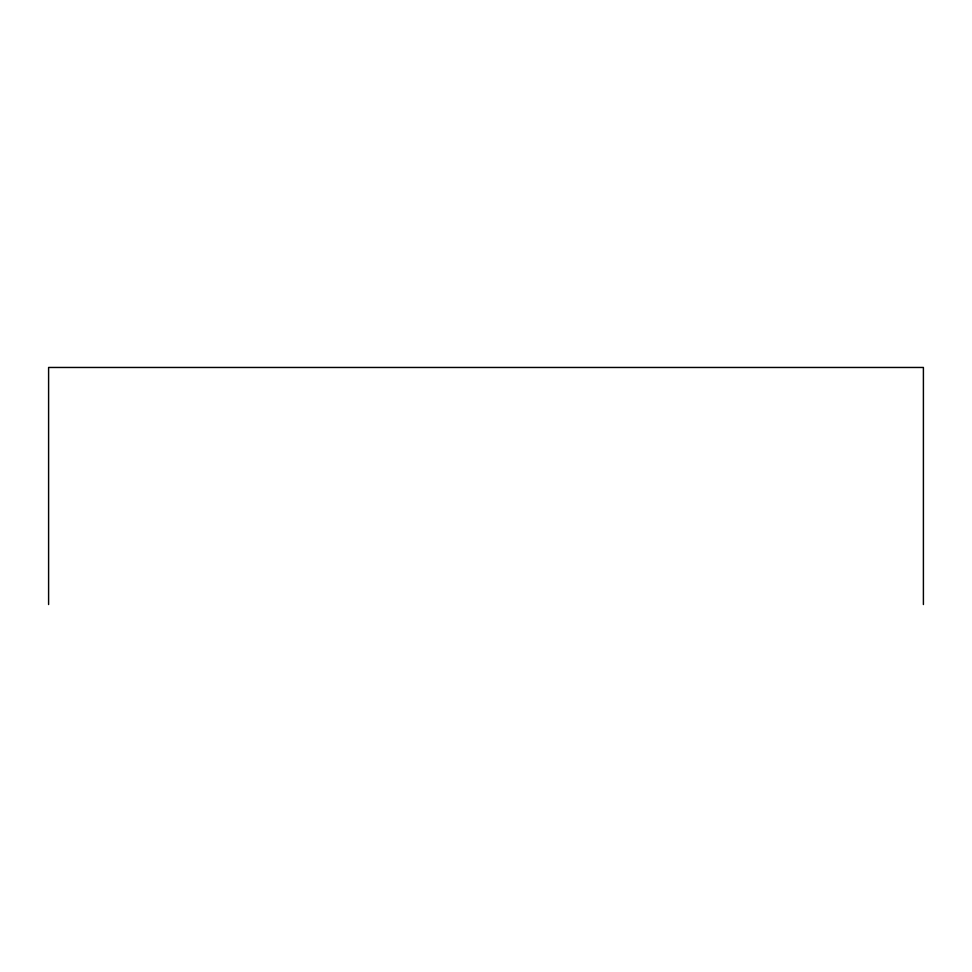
<?xml version="1.0" encoding="UTF-8"?>
<svg xmlns="http://www.w3.org/2000/svg" width="972" height="972" viewBox="0 0 972 972"><rect width="100%" height="100%" fill="white"/><g stroke="black" fill="none" stroke-linecap="round" stroke-linejoin="round"><path stroke-width="1.46" d="M923.4 604.535L923.4 367.465L48.6 367.465L48.6 604.535"/></g></svg>
